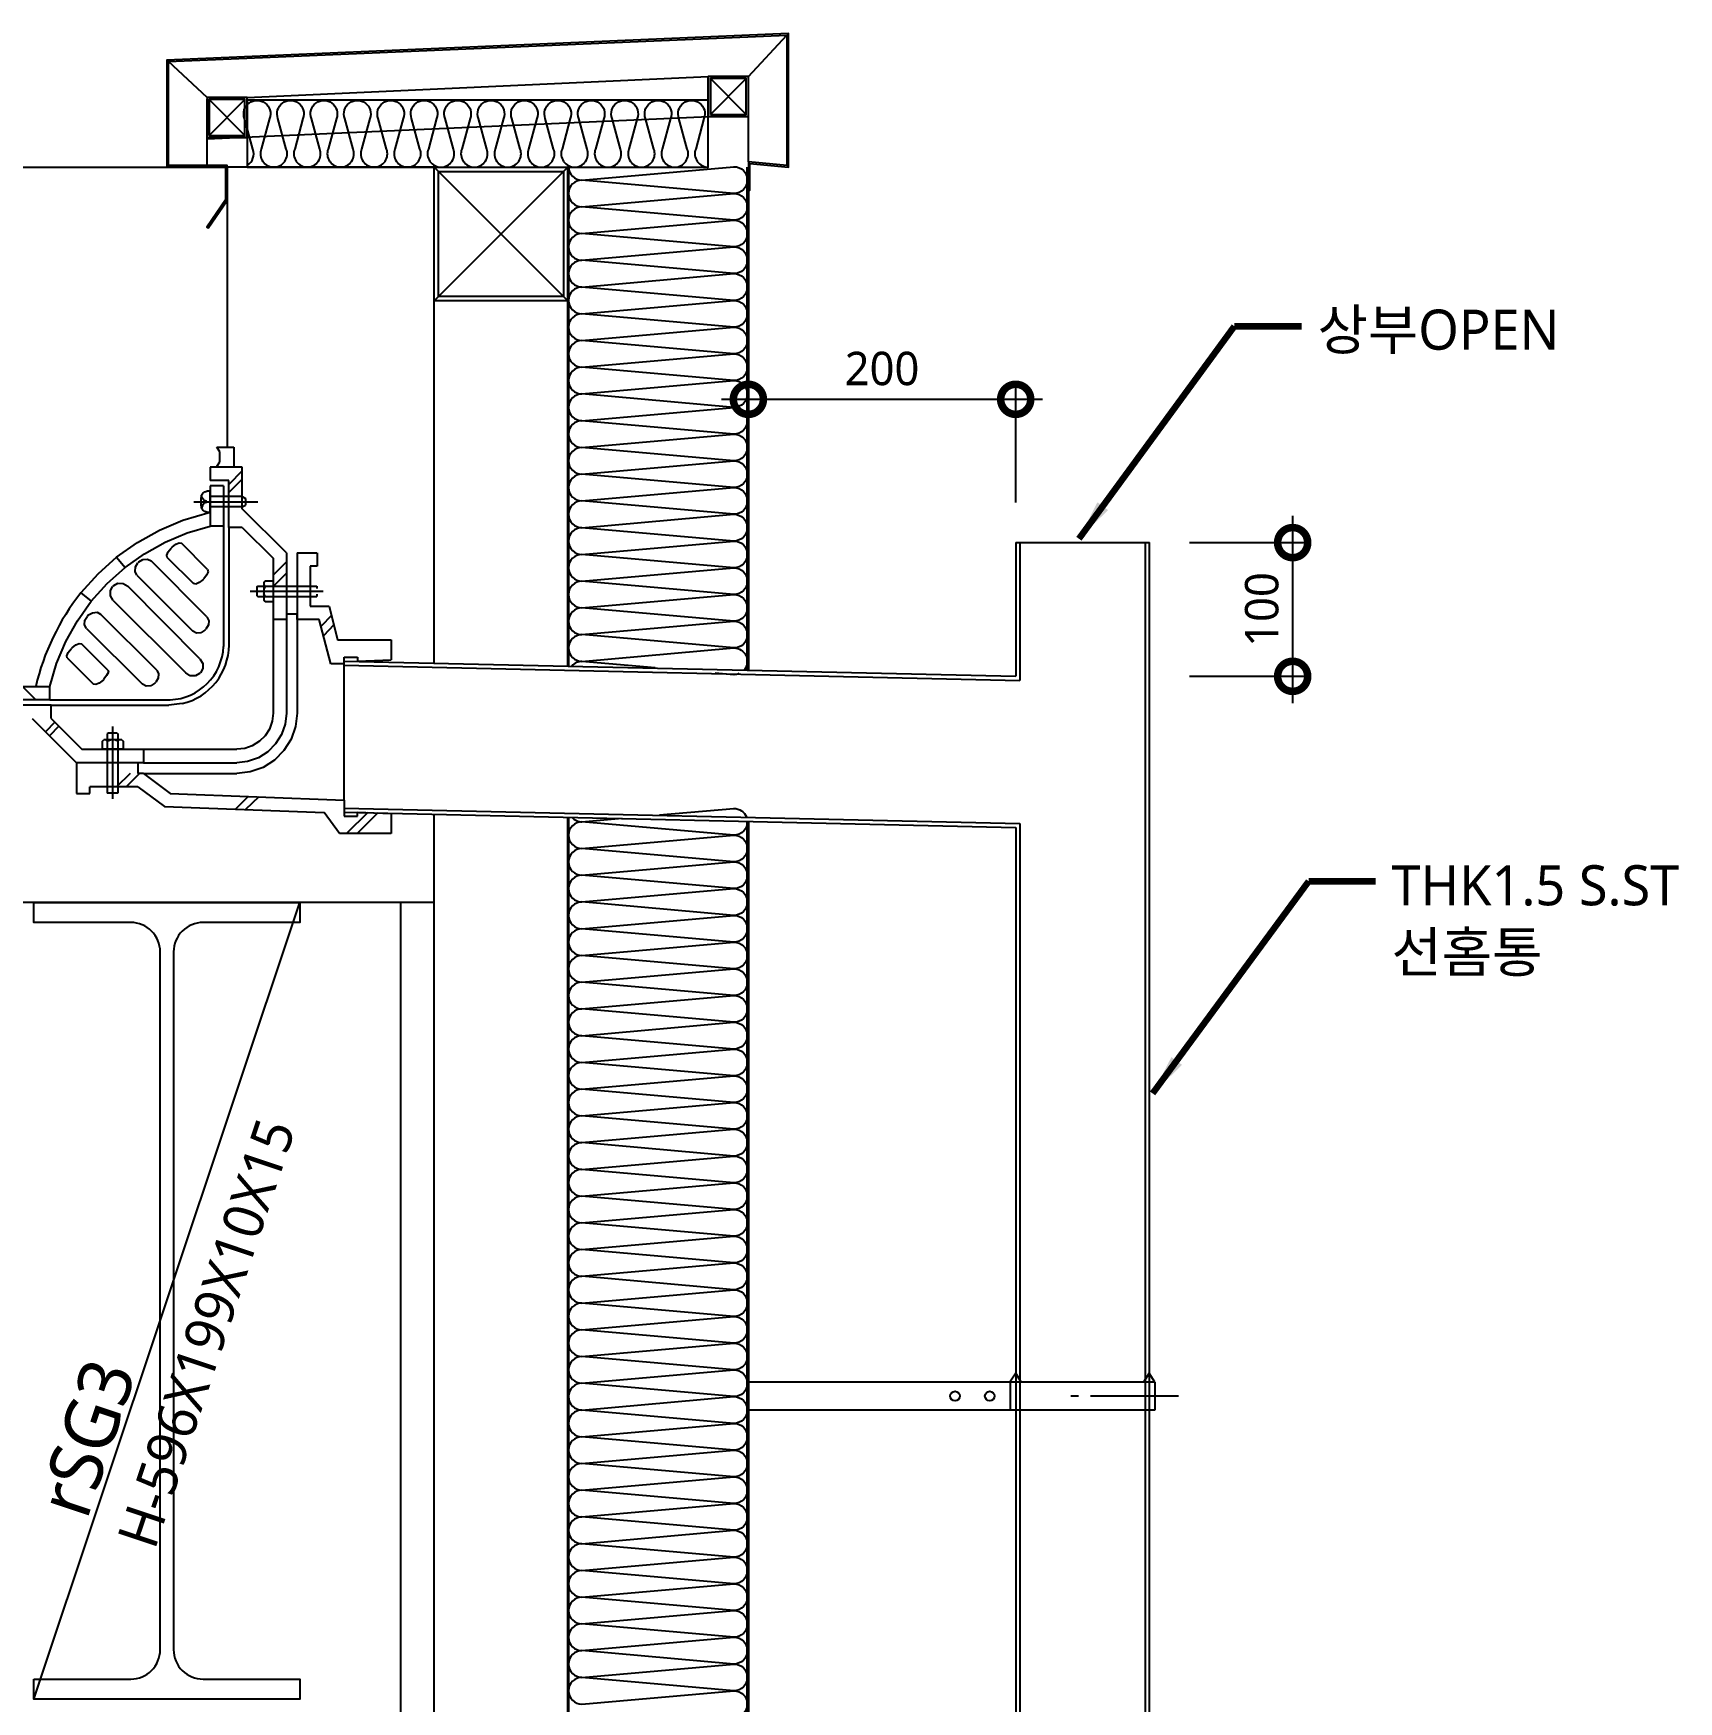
# Model space of a CAD drawing. Header units: millimetres. Extents: x 465 to 41696, y 198 to 5730.
# Drawn here: x 18461 to 19692, y 2620 to 3868 of the extents above; entities that cross this region are included whole.
import ezdxf
from ezdxf.enums import TextEntityAlignment as Align

# ---------------------------------------------------------------- set-up
doc = ezdxf.new("R2010")
doc.units = ezdxf.units.MM
doc.header["$LTSCALE"] = 200
doc.linetypes.add('CEN-OC', pattern=[10, 9.25, -0.25, 0.25, -0.25])
doc.layers.get('DEFPOINTS').update_dxf_attribs({"color": 137})
for name, color, linetype in [('0-S-col', 4, 'Continuous'), ('01하지철물', 8, 'Continuous'), ('02-PIR', 7, 'Continuous'), ('09GIRDER', 2, 'Continuous'), ('1', 1, 'Continuous'), ('1CONTINUOUS', 1, 'Continuous'), ('1HAT', 1, 'Continuous'), ('2CONTINUOUS', 7, 'Continuous'), ('3CONTINUOUS', 3, 'Continuous'), ('5etc', 5, 'Continuous'), ('6lin', 6, 'Continuous'), ('7', 7, 'Continuous'), ('8', 8, 'Continuous'), ('A-CON', 2, 'Continuous'), ('A-DET', 7, 'Continuous'), ('COL', 2, 'Continuous'), ('CTR', 1, 'CEN-OC'), ('DIM', 7, 'Continuous'), ('ELE-4', 4, 'Continuous'), ('ELE-6', 6, 'Continuous'), ('ELE-8', 8, 'Continuous'), ('INSUL', 252, 'Continuous'), ('LEAD', 6, 'Continuous'), ('PANEL', 6, 'Continuous'), ('S-253', 252, 'Continuous'), ('STL', 4, 'Continuous'), ('TEXT', 3, 'Continuous'), ('XR-sec$0$HAT-INS', 252, 'Continuous')]:
    doc.layers.add(name, color=color, linetype=linetype)
doc.styles.add('arial', font='arial.ttf')
doc.styles.add('HB-tx', font='malgun.ttf', dxfattribs={"width": 0.9})
doc.styles.get("Standard").update_dxf_attribs({"font": 'arial.ttf'})
doc.styles.add('스타일1', font='malgun.ttf')
doc.dimstyles.new('CJA$0', dxfattribs={"dimscale": 300, "dimtxt": 2.7, "dimasz": 1, "dimexe": 2, "dimexo": 3, "dimgap": 1, "dimtad": 1, "dimdec": 0, "dimzin": 1, "dimdsep": 46, "dimtxsty": 'arial', "dimblk": 'DOT', "dimcen": 0.09, "dimdle": 1, "dimclrd": 256, "dimclre": 256, "dimclrt": 3, "dimadec": 0, "dimazin": 0, "dimtfac": 1, "dimtdec": 0, "dimtmove": 2, "dimatfit": 3, "dimldrblk": 'DOT', "dimfxl": 1, "dimtolj": 1, "dimtzin": 1, "dimarcsym": 0})
doc.dimstyles.get("Standard").update_dxf_attribs({"dimtxt": 0.18, "dimasz": 0.18, "dimexe": 0.18, "dimexo": 0.0625, "dimgap": 0.09, "dimtad": 0, "dimtih": 1, "dimtoh": 1, "dimdec": 4, "dimzin": 0, "dimdsep": 46, "dimtxsty": 'Standard', "dimcen": 0.09, "dimadec": 0, "dimazin": 0, "dimtfac": 1, "dimtdec": 4, "dimtofl": 0, "dimtmove": 0, "dimatfit": 3, "dimfxl": 1, "dimtolj": 1, "dimtzin": 0, "dimarcsym": 0})

# ---------------------------------------------------------------- blocks, each defined once
blk = doc.blocks.new('하지철물')
at = {"layer": '01하지철물', "color": 1}
for p, q in [((-50, -50), (50, 50)), ((-50, 50), (50, -50))]:
    blk.add_line(p, q, dxfattribs=at)
at = {"layer": '01하지철물'}
for points in [[(-50, -50), (-50, 50), (50, 50), (50, -50)], [(-46.8, -46.8), (-46.8, 46.8), (46.8, 46.8), (46.8, -46.8)]]:
    blk.add_lwpolyline(points, close=True, dxfattribs=at)
blk = doc.blocks.new('SG-rSG3')
at = {"layer": '09GIRDER', "flags": 128}
blk.add_lwpolyline([(-99.5, -581), (-27, -581, 0.414214), (-5, -559), (-5, -37, 0.414214), (-27, -15), (-99.5, -15), (-99.5, 0), (99.5, 0), (99.5, -15), (27, -15, 0.414214), (5, -37), (5, -559, 0.414214), (27, -581), (99.5, -581), (99.5, -596), (-99.5, -596)], format="xyb", close=True, dxfattribs=at)
at = {"layer": 'DEFPOINTS'}
blk.add_line((-99.5, -596), (99.5, 0), dxfattribs=at)
at = {"layer": 'DEFPOINTS', "style": '스타일1'}
for s, height, p in [('H-596X199X10X15', 30, (29.5, -322.1)), ('rSG3', 40, (-60.2, -400.5, 0))]:
    blk.add_text(s, height=height, rotation=71.5362, dxfattribs=at).set_placement(p, align=Align.MIDDLE_CENTER)
blk = doc.blocks.new('_DotSmall')
at = {"color": 0, "linetype": 'ByBlock', "const_width": 0.5}
blk.add_lwpolyline([(-0.0625, 0, 1), (0.0625, 0, 1)], format="xyb", close=True, dxfattribs=at)
blk = doc.blocks.new('*D276')
at = {"layer": 'DEFPOINTS', "color": 0, "transparency": 16777216}
for p in [(19295.8, 3487), (19295.8, 3387), (19403, 3387, 0)]:
    blk.add_point(p, dxfattribs=at)
at = {"layer": 'DIM', "color": 7, "lineweight": -2, "transparency": 16777216}
for p, q in [((19403, 3507, 0), (19403, 3367, 0)), ((19325.8, 3487, 0), (19413, 3487, 0)), ((19325.8, 3387, 0), (19413, 3387, 0))]:
    blk.add_line(p, q, dxfattribs=at)
at = {"layer": 'DIM', "color": 7, "lineweight": -2, "transparency": 16777216, "xscale": 45, "yscale": 45, "zscale": 45}
for p, rotation in [((19403, 3487, 0), 90), ((19403, 3387, 0), 270)]:
    blk.add_blockref('_DotSmall', p, dxfattribs=dict(at, rotation=rotation))
at = {"layer": 'DIM', "color": 3, "transparency": 16777216, "insert": (19380, 3437, 0), "char_height": 25, "attachment_point": 5, "rotation": 90, "style": '스타일1'}
blk.add_mtext('\\A1;100', dxfattribs=at)
blk = doc.blocks.new('_DOT')
at = {"color": 0, "linetype": 'ByBlock'}
blk.add_line((-0.5, 0), (-1, 0), dxfattribs=at)
at = {"color": 0, "linetype": 'ByBlock', "const_width": 0.5}
blk.add_lwpolyline([(-0.25, 0, 1), (0.25, 0, 1)], format="xyb", close=True, dxfattribs=at)
blk = doc.blocks.new('*D277')
at = {"layer": 'DEFPOINTS', "color": 0, "transparency": 16777216}
for p in [(19195.8, 3594.2, 0), (18995.8, 3487), (19195.8, 3487)]:
    blk.add_point(p, dxfattribs=at)
at = {"layer": 'DIM', "color": 7, "lineweight": -2, "transparency": 16777216}
for p, q in [((18975.8, 3594.2, 0), (19215.8, 3594.2, 0)), ((18995.8, 3517, 0), (18995.8, 3604.2, 0)), ((19195.8, 3517, 0), (19195.8, 3604.2, 0))]:
    blk.add_line(p, q, dxfattribs=at)
at = {"layer": 'DIM', "color": 7, "lineweight": -2, "transparency": 16777216, "xscale": 45, "yscale": 45, "zscale": 45, "rotation": 180}
blk.add_blockref('_DotSmall', (18995.8, 3594.2, 0), dxfattribs=at)
at = {"layer": 'DIM', "color": 7, "lineweight": -2, "transparency": 16777216, "xscale": 45, "yscale": 45, "zscale": 45}
blk.add_blockref('_DotSmall', (19195.8, 3594.2, 0), dxfattribs=at)
at = {"layer": 'DIM', "color": 3, "transparency": 16777216, "insert": (19095.8, 3617.1, 0), "char_height": 25, "attachment_point": 5, "style": '스타일1'}
blk.add_mtext('\\A1;200', dxfattribs=at)
blk = doc.blocks.new('STL_30x30')
at = {"layer": 'CTR'}
for p, q in [((1.6, 28.4), (28.4, 1.6)), ((28.4, 28.4), (1.6, 1.6))]:
    blk.add_line(p, q, dxfattribs=at)
at = {"layer": 'ELE-4'}
for points in [[(0, 0), (30, 0), (30, 30), (0, 30)], [(1.6, 1.6), (28.4, 1.6), (28.4, 28.4), (1.6, 28.4)]]:
    blk.add_lwpolyline(points, close=True, dxfattribs=at)
blk = doc.blocks.new('CAP-610X100-1')
at = {"layer": 'ELE-6'}
blk.add_lwpolyline([(-405, -100), (-60, -100), (-60, -50), (-405, -50)], close=True, dxfattribs=at)
at = {"layer": 'ELE-8'}
for p, q in [((-30, -32.2), (-1.2, -1.3)), ((-435, -47.9), (-463.8, -21.1)), ((-405, -47.9), (-60, -32.2)), ((-60, -50), (-60, -32.2)), ((-30, -96), (-30, -32.2)), ((-435, -98.8), (-435, -48.9)), ((-405, -50), (-405, -47.9)), ((-435, -78.9), (-59.5, -62.2))]:
    blk.add_line(p, q, dxfattribs=at)
at = {"layer": 'INSUL'}
blk.add_lwpolyline([(-405, -98.7, 0.367773), (-400.7, -86.5), (-406.9, -63.6, -1.449198), (-388.2, -63.6), (-394.4, -86.5, 0.524856), (-385, -100, 0.524856), (-375.7, -86.5), (-381.9, -63.6, -1.449198), (-363.2, -63.6), (-369.4, -86.5, 0.524856), (-360, -100, 0.524856), (-350.7, -86.5), (-356.9, -63.6, -1.449198), (-338.2, -63.6), (-344.4, -86.5, 0.524856), (-335, -100, 0.524856), (-325.7, -86.5), (-331.9, -63.6, -1.449198), (-313.2, -63.6), (-319.4, -86.5, 0.524856), (-310, -100, 0.524856), (-300.7, -86.5), (-306.9, -63.6, -1.449198), (-288.2, -63.6), (-294.4, -86.5, 0.524856), (-285, -100, 0.524856), (-275.7, -86.5), (-281.9, -63.6, -1.449198), (-263.2, -63.6), (-269.4, -86.5, 0.524856), (-260, -100, 0.524856), (-250.7, -86.5), (-256.9, -63.6, -1.449198), (-238.2, -63.6), (-244.4, -86.5, 0.524856), (-235, -100, 0.524856), (-225.7, -86.5), (-231.9, -63.6, -1.449198), (-213.2, -63.6), (-219.4, -86.5, 0.524856), (-210, -100, 0.524856), (-200.7, -86.5), (-206.9, -63.6, -1.449198), (-188.2, -63.6), (-194.4, -86.5, 0.524856), (-185, -100, 0.524856), (-175.7, -86.5), (-181.9, -63.6, -1.449198), (-163.2, -63.6), (-169.4, -86.5, 0.524856), (-160, -100, 0.524856), (-150.7, -86.5), (-156.9, -63.6, -1.449198), (-138.2, -63.6), (-144.4, -86.5, 0.524856), (-135, -100, 0.524856), (-125.7, -86.5), (-131.9, -63.6, -1.449198), (-113.2, -63.6), (-119.4, -86.5, 0.524856), (-110, -100, 0.524856), (-100.7, -86.5), (-106.9, -63.6, -1.449198), (-88.2, -63.6), (-94.4, -86.5, 0.524856), (-85, -100, 0.524856), (-75.7, -86.5), (-81.9, -63.6, -1.449198), (-63.2, -63.6), (-69.4, -86.5, 0.524856), (-60, -100, 0.00003), (-60, -100)], format="xyb", dxfattribs=at)
at = {"layer": 'STL'}
blk.add_lwpolyline([(-434.1, -145.6), (-420, -125), (-420, -98.8), (-463.8, -98.8), (-463.8, -21.1), (-1.2, -1.3), (-1.2, -98.8), (-30, -96), (-30, -117.2), (-28.8, -117.2), (-28.8, -97.2), (0, -100), (0, 0), (-465, -20), (-465, -100), (-421.2, -100), (-421.2, -124.6), (-435.1, -144.9), (-434.1, -145.6)], dxfattribs=at)
at = {"layer": 'S-253'}
for p in [(-60, -62.2), (-435, -77.9)]:
    blk.add_blockref('STL_30x30', p, dxfattribs=at)

msp = doc.modelspace()

# ---------------------------------------------------------------- linework, layer by layer
at = {"layer": '0-S-col', "color": 8}
msp.add_line((18760.8, 2067.9), (18760.8, 3217.9), dxfattribs=at)
msp.add_lwpolyline([(18735.8, 508.2), (18735.8, 3217.9), (18385.8, 3217.9), (18385.8, 508.2)], dxfattribs=at)
at = {"layer": '02-PIR', "ltscale": 150}
msp.add_line((18625.8, 3767.9), (18925.8, 3767.9), dxfattribs=at)
at = {"layer": '1', "linetype": 'Continuous'}
for p, q in [((18600.5, 3554.9), (18598.2, 3558.4)), ((18598.2, 3558.4), (18610.8, 3558.4)), ((18610.8, 3558.4), (18610.8, 3543.4)), ((18598.2, 3543.9), (18600.5, 3547.4)), ((18600.5, 3547.4), (18600.5, 3554.9))]:
    msp.add_line(p, q, dxfattribs=at)
at = {"layer": '1CONTINUOUS'}
msp.add_line((18693.5, 3294.4), (18693.5, 3394.3), dxfattribs=at)
at = {"layer": '1HAT', "color": 1, "linetype": 'Continuous'}
for p, q in [((18617, 3540.6), (18607.2, 3530.6)), ((18617, 3534.6), (18607.2, 3524.6)), ((18650.2, 3472.6), (18640.2, 3462.6)), ((18650.2, 3464.1), (18640.2, 3454.1)), ((18684, 3432.4), (18676.2, 3424.4)), ((18685.7, 3425.4), (18678, 3417.4)), ((18462.7, 3369.4), (18452.7, 3379.4)), ((18477, 3352.6), (18470, 3345.6)), ((18480, 3349.6), (18473, 3342.6)), ((18533.2, 3314.4), (18523.2, 3304.4)), ((18540.2, 3314.4), (18530.2, 3304.4)), ((18621.7, 3297.1), (18612, 3287.6)), ((18629.5, 3296.9), (18619.7, 3287.4)), ((18711, 3285.1), (18695.2, 3269.4)), ((18718.7, 3284.9), (18703.2, 3269.4))]:
    msp.add_line(p, q, dxfattribs=at)
at = {"layer": '2CONTINUOUS', "color": 6}
for p, q in [((18572.7, 3503.9), (18593.2, 3509.9)), ((18538.7, 3487.1), (18555.2, 3496.4)), ((18555.2, 3496.4), (18572.7, 3503.9)), ((18559.5, 3487.4), (18576, 3494.4)), ((18576, 3494.4), (18593.2, 3499.4)), ((18523.2, 3476.1), (18538.7, 3487.1)), ((18544, 3478.6), (18559.5, 3487.4)), ((18561.7, 3480.1), (18564, 3482.9)), ((18564.7, 3483.6), (18564, 3482.9)), ((18564.7, 3483.6), (18567.5, 3485.9)), ((18567.5, 3485.9), (18570, 3486.9)), ((18570, 3486.9), (18571.7, 3486.6)), ((18591.2, 3466.9), (18571.7, 3486.6)), ((18529.5, 3468.4), (18544, 3478.6)), ((18537.2, 3468.9), (18539, 3471.9)), ((18539.7, 3472.6), (18539, 3471.9)), ((18539.7, 3472.6), (18542.7, 3474.4)), ((18542.7, 3474.4), (18546.2, 3474.6)), ((18546.2, 3474.6), (18549, 3473.4)), ((18590.7, 3431.4), (18549, 3473.4)), ((18560.7, 3477.6), (18561.7, 3480.1)), ((18561, 3475.9), (18560.7, 3477.6)), ((18561, 3475.9), (18580.7, 3456.4)), ((18537, 3465.4), (18537.2, 3468.9)), ((18538.2, 3462.6), (18537, 3465.4)), ((18538.2, 3462.6), (18580.2, 3420.9)), ((18585, 3457.1), (18582.5, 3455.9)), ((18587.7, 3459.1), (18585, 3457.1)), ((18587.7, 3459.1), (18588.5, 3459.9)), ((18590.5, 3462.6), (18588.5, 3459.9)), ((18591.7, 3465.1), (18590.5, 3462.6)), ((18591.2, 3466.9), (18591.7, 3465.1)), ((18518.5, 3450.9), (18520.2, 3454.1)), ((18518.7, 3447.1), (18518.5, 3450.9)), ((18520.7, 3443.6), (18518.7, 3447.1)), ((18521, 3454.9), (18520.2, 3454.1)), ((18521, 3454.9), (18524.2, 3456.6)), ((18524.2, 3456.6), (18528, 3456.4)), ((18528, 3456.4), (18531.5, 3454.4)), ((18585.5, 3400.1), (18531.5, 3454.4)), ((18582.5, 3455.9), (18580.7, 3456.4)), ((18494, 3428.6), (18504.2, 3443.1)), ((18499.5, 3429.1), (18501.5, 3432.1)), ((18502.2, 3432.9), (18501.5, 3432.1)), ((18502.2, 3432.9), (18505.2, 3434.6)), ((18505.2, 3434.6), (18508.5, 3435.1)), ((18508.5, 3435.1), (18511.2, 3433.6)), ((18553.2, 3391.6), (18511.2, 3433.6)), ((18520.7, 3443.6), (18575, 3389.6)), ((18485.2, 3413.1), (18494, 3428.6)), ((18499.2, 3425.6), (18499.5, 3429.1)), ((18500.7, 3422.9), (18542.5, 3381.1)), ((18583, 3419.4), (18580.2, 3420.9)), ((18586.2, 3419.6), (18583, 3419.4)), ((18589.2, 3421.6), (18586.2, 3419.6)), ((18589.2, 3421.6), (18590, 3422.4)), ((18592, 3425.4), (18590, 3422.4)), ((18590.7, 3431.4), (18592.2, 3428.6)), ((18592.2, 3428.6), (18592, 3425.4)), ((18478.2, 3396.6), (18485.2, 3413.1)), ((18487, 3404.9), (18489.2, 3407.6)), ((18490, 3408.4), (18489.2, 3407.6)), ((18490, 3408.4), (18492.7, 3410.6)), ((18492.7, 3410.6), (18495.2, 3411.6)), ((18495.2, 3411.6), (18497, 3411.4)), ((18516.5, 3391.6), (18497, 3411.4)), ((18473.2, 3379.4), (18478.2, 3396.6)), ((18486, 3402.4), (18487, 3404.9)), ((18486.2, 3400.9), (18486, 3402.4)), ((18486.2, 3400.9), (18506, 3381.1)), ((18585.5, 3400.1), (18587.7, 3396.6)), ((18587.7, 3396.6), (18587.7, 3392.9)), ((18510.2, 3381.9), (18507.5, 3380.9)), ((18513, 3384.1), (18510.2, 3381.9)), ((18513, 3384.1), (18513.5, 3384.9)), ((18515.7, 3387.6), (18513.5, 3384.9)), ((18517, 3390.1), (18515.7, 3387.6)), ((18516.5, 3391.6), (18517, 3390.1)), ((18551.7, 3381.9), (18548.7, 3379.9)), ((18551.7, 3381.9), (18552.5, 3382.6)), ((18554.2, 3385.6), (18552.5, 3382.6)), ((18553.2, 3391.6), (18554.5, 3388.9)), ((18554.5, 3388.9), (18554.2, 3385.6)), ((18578.2, 3387.4), (18575, 3389.6)), ((18582.2, 3387.4), (18578.2, 3387.4)), ((18585.2, 3389.1), (18582.2, 3387.4)), ((18585.2, 3389.1), (18586, 3389.6)), ((18587.7, 3392.9), (18586, 3389.6)), ((18507.5, 3380.9), (18506, 3381.1)), ((18545.2, 3379.6), (18542.5, 3381.1)), ((18548.7, 3379.9), (18545.2, 3379.6))]:
    msp.add_line(p, q, dxfattribs=at)
at = {"layer": '2CONTINUOUS', "color": 4}
for p, q in [((18603.2, 3499.4), (18603.2, 3409.4)), ((18607.2, 3498.4), (18607.2, 3410.4)), ((18640.2, 3429.4), (18640.2, 3359.4)), ((18650.2, 3429.4), (18650.2, 3359.4)), ((18658.2, 3429.4), (18658.2, 3359.4)), ((18473.2, 3369.4), (18563.2, 3369.4)), ((18474.2, 3365.4), (18562.2, 3365.4)), ((18572.2, 3366.6), (18562.2, 3365.4)), ((18640.2, 3359.4), (18639.5, 3353.4)), ((18650.2, 3359.4), (18649.2, 3351.1)), ((18658.2, 3359.4), (18657, 3349.4)), ((18637.5, 3347.6), (18634.2, 3342.6)), ((18639.5, 3353.4), (18637.5, 3347.6)), ((18649.2, 3351.1), (18646.5, 3343.4)), ((18657, 3349.4), (18653.7, 3339.9)), ((18543.2, 3332.4), (18613.2, 3332.4)), ((18619.2, 3333.1), (18613.2, 3332.4)), ((18624.7, 3335.1), (18619.2, 3333.1)), ((18630, 3338.4), (18624.7, 3335.1)), ((18634.2, 3342.6), (18630, 3338.4)), ((18642, 3336.4), (18636.2, 3330.6)), ((18646.5, 3343.4), (18642, 3336.4)), ((18653.7, 3339.9), (18648.2, 3331.4)), ((18543.2, 3322.4), (18613.2, 3322.4)), ((18621.2, 3323.4), (18613.2, 3322.4)), ((18629.2, 3326.1), (18621.2, 3323.4)), ((18636.2, 3330.6), (18629.2, 3326.1)), ((18641.2, 3324.4), (18632.7, 3318.9)), ((18648.2, 3331.4), (18641.2, 3324.4)), ((18543.2, 3314.4), (18613.2, 3314.4)), ((18623.2, 3315.6), (18613.2, 3314.4)), ((18632.7, 3318.9), (18623.2, 3315.6))]:
    msp.add_line(p, q, dxfattribs=at)
at = {"layer": '2CONTINUOUS', "color": 6, "linetype": 'Continuous'}
msp.add_line((18500.7, 3422.9), (18499.2, 3425.6), dxfattribs=at)
at = {"layer": '2CONTINUOUS', "color": 6}
msp.add_arc((18634, 3339.9), 175.8, 141.4914, 167.0272, dxfattribs=at)
at = {"layer": '2CONTINUOUS', "color": 4}
for centre, radius, start, end in [((18561.4, 3411.2), 41.8, 272.4763, 357.5237), ((18561.9, 3410.8), 45.4, 283.2049, 359.4754)]:
    msp.add_arc(centre, radius, start, end, dxfattribs=at)
at = {"layer": '3CONTINUOUS', "color": 3, "linetype": 'Continuous'}
for p, q in [((18593.2, 3543.4), (18593.2, 3533.4)), ((18617, 3543.4), (18593.2, 3543.4)), ((18607.2, 3533.4), (18593.2, 3533.4)), ((18607.2, 3498.4), (18607.2, 3533.4)), ((18617, 3512.4), (18617, 3543.4)), ((18593.2, 3529.4), (18593.2, 3499.4)), ((18603.2, 3529.4), (18593.2, 3529.4)), ((18603.2, 3529.4), (18603.2, 3499.4)), ((18650.2, 3479.4), (18617, 3512.4)), ((18603.2, 3499.4), (18593.2, 3499.4)), ((18617, 3498.4), (18607.2, 3498.4)), ((18617, 3498.4), (18640.2, 3475.4)), ((18523.2, 3476.1), (18509, 3463.4)), ((18523.2, 3476.1), (18529.5, 3468.4)), ((18640.2, 3475.4), (18640.2, 3429.4)), ((18650.2, 3479.4), (18650.2, 3429.4)), ((18658.2, 3479.4), (18673, 3479.4)), ((18658.2, 3479.4), (18658.2, 3429.4)), ((18668, 3469.4), (18668, 3439.4)), ((18673.2, 3469.4), (18668, 3469.4)), ((18673.2, 3479.4), (18673.2, 3469.4)), ((18509, 3463.4), (18496.5, 3449.4)), ((18516.2, 3456.4), (18529.5, 3468.4)), ((18496.5, 3449.4), (18504.2, 3443.1)), ((18504.2, 3443.1), (18516.2, 3456.4)), ((18658.2, 3433.6), (18650.2, 3433.6)), ((18658.2, 3429.4), (18658.2, 3433.6)), ((18668, 3439.4), (18682.2, 3439.4)), ((18682.2, 3439.4), (18688.5, 3414.4)), ((18650.2, 3429.4), (18640.2, 3429.4)), ((18674.7, 3429.4), (18658.2, 3429.4)), ((18683.5, 3396.4), (18674.7, 3429.4)), ((18688.5, 3414.4), (18728.5, 3414.4)), ((18728.5, 3414.4), (18728.5, 3399.4)), ((18693.5, 3396.4), (18683.5, 3396.4)), ((18693.5, 3394.3), (18693.5, 3401.4)), ((18693.5, 3401.4), (18703.5, 3401.4)), ((18703.5, 3401.4), (18703.5, 3398.4)), ((18703.5, 3398.4), (18728.5, 3399.4)), ((18443.2, 3379.4), (18473.2, 3379.4)), ((18473.2, 3369.4), (18443.2, 3369.4)), ((18473.2, 3369.4), (18473.2, 3379.4)), ((18474.2, 3365.4), (18439.2, 3365.4)), ((18474.2, 3355.4), (18474.2, 3365.4)), ((18460, 3355.4), (18493.2, 3322.4)), ((18474.2, 3355.4), (18497.2, 3332.4)), ((18497.2, 3332.4), (18543.2, 3332.4)), ((18543.2, 3332.4), (18543.2, 3322.4)), ((18543.2, 3322.4), (18493.2, 3322.4)), ((18493.2, 3322.4), (18493.2, 3299.4)), ((18539, 3322.4), (18539, 3314.4)), ((18543.2, 3314.4), (18539, 3314.4)), ((18543.2, 3314.4), (18563.2, 3299.4)), ((18493.2, 3299.4), (18503.2, 3299.4)), ((18503.2, 3299.4), (18503.2, 3304.4)), ((18539, 3304.4), (18503.2, 3304.4)), ((18539, 3304.4), (18559, 3289.6)), ((18563.2, 3299.4), (18693.5, 3294.4)), ((18559, 3289.6), (18678.5, 3285.1)), ((18690, 3269.4), (18678.5, 3285.1)), ((18693.5, 3294.4), (18693.5, 3282.4)), ((18693.5, 3282.4), (18703.5, 3282.4)), ((18703.5, 3285.4), (18728.5, 3284.4)), ((18703.5, 3282.4), (18703.5, 3285.4)), ((18728.5, 3284.4), (18728.5, 3269.4)), ((18728.5, 3269.4), (18690, 3269.4))]:
    msp.add_line(p, q, dxfattribs=at)
at = {"layer": '5etc', "linetype": 'Continuous'}
for p, q in [((18586.5, 3519.4), (18586.7, 3522.4)), ((18586.5, 3515.9), (18586.5, 3519.4)), ((18586.7, 3522.4), (18587.7, 3523.9)), ((18587.2, 3520.6), (18586.7, 3522.4)), ((18588.7, 3518.6), (18587.2, 3520.6)), ((18587.7, 3523.9), (18589.2, 3524.9)), ((18589.2, 3524.9), (18590.7, 3525.4)), ((18593.2, 3525.4), (18590.7, 3525.4)), ((18593.2, 3509.9), (18593.2, 3525.4)), ((18617.2, 3521.4), (18593.2, 3521.4)), ((18617.2, 3521.4), (18619.7, 3520.1)), ((18619.7, 3520.1), (18619.7, 3515.1)), ((18581, 3517.6), (18628.7, 3517.6)), ((18586.7, 3512.9), (18586.5, 3515.9)), ((18587.5, 3514.9), (18586.7, 3512.9)), ((18587.7, 3511.4), (18586.7, 3512.9)), ((18588.7, 3516.6), (18587.5, 3514.9)), ((18589.2, 3510.4), (18587.7, 3511.4)), ((18590.5, 3518.1), (18588.7, 3518.6)), ((18590.5, 3517.1), (18588.7, 3516.6)), ((18590.7, 3509.9), (18589.2, 3510.4)), ((18590.5, 3517.1), (18590.5, 3518.1)), ((18590.7, 3509.9), (18593.2, 3509.9)), ((18617.2, 3513.9), (18593.2, 3513.9)), ((18617.2, 3513.9), (18619.7, 3515.1)), ((18633.2, 3457.1), (18634.2, 3458.4)), ((18633.2, 3457.1), (18633.2, 3455.6)), ((18634.2, 3458.4), (18640.2, 3458.4)), ((18640.2, 3458.4), (18640.2, 3442.6)), ((18623.2, 3450.6), (18677.7, 3450.6)), ((18628, 3453.9), (18628.7, 3454.4)), ((18628, 3453.9), (18628, 3447.1)), ((18628, 3447.1), (18628.7, 3446.6)), ((18628.7, 3454.4), (18633.2, 3454.4)), ((18628.7, 3446.6), (18633.2, 3446.6)), ((18633.2, 3455.6), (18634.2, 3454.4)), ((18633.2, 3455.6), (18633.2, 3445.6)), ((18634.2, 3454.4), (18633.2, 3452.1)), ((18634.2, 3446.6), (18633.2, 3448.9)), ((18633.2, 3445.6), (18634.2, 3446.6)), ((18633.2, 3445.6), (18633.2, 3443.9)), ((18634.2, 3454.4), (18640.2, 3454.4)), ((18634.2, 3446.6), (18640.2, 3446.6)), ((18640.2, 3454.4), (18641.5, 3454.4)), ((18640.2, 3454.4), (18673, 3454.4)), ((18640.2, 3446.6), (18673, 3446.6)), ((18673, 3454.4), (18673, 3452.6)), ((18673, 3448.4), (18673, 3446.6)), ((18634.2, 3442.6), (18633.2, 3443.9)), ((18640.2, 3442.6), (18634.2, 3442.6)), ((18517, 3344.6), (18516.2, 3343.9)), ((18523.5, 3344.6), (18517, 3344.6)), ((18520.2, 3349.4), (18520.2, 3295.4)), ((18523.5, 3344.6), (18524.2, 3343.9)), ((18512.5, 3338.4), (18513.5, 3339.4)), ((18512.5, 3332.4), (18512.5, 3338.4)), ((18528, 3332.4), (18512.5, 3332.4)), ((18515.2, 3339.4), (18513.5, 3339.4)), ((18515.2, 3339.4), (18516.2, 3338.4)), ((18525.2, 3339.4), (18515.2, 3339.4)), ((18516.2, 3343.9), (18516.2, 3339.4)), ((18516.2, 3338.4), (18518.7, 3339.4)), ((18516.2, 3338.4), (18516.2, 3332.4)), ((18516.2, 3332.4), (18516.2, 3299.6)), ((18524.2, 3338.4), (18521.7, 3339.4)), ((18524.2, 3343.9), (18524.2, 3339.4)), ((18525.2, 3339.4), (18524.2, 3338.4)), ((18524.2, 3338.4), (18524.2, 3332.4)), ((18524.2, 3332.4), (18524.2, 3299.6)), ((18527, 3339.4), (18525.2, 3339.4)), ((18527, 3339.4), (18528, 3338.4)), ((18528, 3338.4), (18528, 3332.4)), ((18524.2, 3299.6), (18516.2, 3299.6))]:
    msp.add_line(p, q, dxfattribs=at)
at = {"layer": '6lin'}
for p, q in [((19195.8, 3487), (19195.8, 3387)), ((19195.8, 3487), (19295.8, 3487)), ((19198.8, 3487), (19198.8, 3384)), ((19292.6, 3487), (19292.6, 1867.9)), ((19295.6, 3487), (19295.6, 1867.9)), ((18693.5, 3398.4), (19195.8, 3387)), ((18693.5, 3395.4), (19198.8, 3384)), ((18693.5, 3294.4), (18693.5, 3394.3)), ((18693.5, 3288.4), (19198.8, 3276.9)), ((18693.5, 3285.4), (19195.8, 3273.9)), ((19195.8, 3273.9), (19195.8, 1867.9)), ((19198.8, 3276.9), (19198.8, 1867.9))]:
    msp.add_line(p, q, dxfattribs=at)
at = {"layer": '8'}
msp.add_line((17464.7, 3767.9), (18560.8, 3767.9), dxfattribs=at)
at = {"layer": 'A-CON'}
for points in [[(18760.8, 3217.9), (18760.8, 3283.8)], [(18760.8, 3217.9), (17464.7, 3217.9)]]:
    msp.add_lwpolyline(points, dxfattribs=at)
at = {"layer": 'A-DET', "color": 4}
for p, q in [((19191.5, 2859), (18995.8, 2859)), ((19191.7, 2838.1), (18995.8, 2838.1))]:
    msp.add_line(p, q, dxfattribs=at)
at = {"layer": 'A-DET', "color": 10}
for p, q in [((19195.9, 2865.8), (19191.5, 2859)), ((19200, 2859), (19195.9, 2865.8))]:
    msp.add_line(p, q, dxfattribs=at)
at = {"layer": 'A-DET', "color": 1}
for p, q in [((19299.8, 2859), (19191.5, 2859)), ((19191.7, 2859), (19191.7, 2838.1)), ((19295.6, 2865.8), (19291.3, 2859)), ((19299.8, 2859), (19295.6, 2865.8)), ((19299.8, 2859), (19299.8, 2838.1)), ((19242.9, 2848.6), (19237.1, 2848.6)), ((19317.7, 2848.6), (19251.7, 2848.6)), ((19299.8, 2838.1), (19191.7, 2838.1))]:
    msp.add_line(p, q, dxfattribs=at)
at = {"layer": 'A-DET', "color": 4}
for centre in [(19150.4, 2848.6), (19176.4, 2848.6)]:
    msp.add_circle(centre, 3.6, dxfattribs=at)
at = {"layer": 'COL'}
msp.add_lwpolyline([(18760.8, 3396.9), (18760.8, 3767.9), (18605.8, 3767.9), (18605.8, 3558.4)], dxfattribs=at)
at = {"layer": 'PANEL', "ltscale": 3}
for points in [[(18995.8, 3772), (18995.8, 3623.4), (18995.8, 3391.8)], [(18860.8, 3394.8), (18860.8, 3676), (18860.8, 3767.9)], [(18861.3, 3768.2), (18861.3, 3676), (18861.3, 3394.8)], [(18995, 3391.9), (18995, 3623.4), (18995, 3767.9)], [(18860.8, 2067.9), (18860.8, 3281.7)], [(18861.3, 3281.7), (18861.3, 2067.9)], [(18995, 2067.9), (18995, 3278.8)], [(18995.8, 3278.8), (18995.8, 2067.9)]]:
    msp.add_lwpolyline(points, dxfattribs=at)
at = {"layer": 'XR-sec$0$HAT-INS'}
for points in [[(18861.3, 3768.2, 0.414214), (18871.3, 3758.2), (18985, 3768.2), (18985, 3768.2, -1), (18985, 3748.2)], [(18985, 3748.2), (18871.3, 3758.2, 1), (18871.3, 3738.2), (18985, 3748.2), (18985, 3748.2, -1), (18985, 3728.2, -1)], [(18985, 3728.2), (18871.3, 3738.2, 1), (18871.3, 3718.2), (18985, 3728.2), (18985, 3728.2, -1), (18985, 3708.2, -1)], [(18985, 3708.2), (18871.3, 3718.2, 1), (18871.3, 3698.2), (18985, 3708.2), (18985, 3708.2, -1), (18985, 3688.2, -1)], [(18985, 3688.2), (18871.3, 3698.2, 1), (18871.3, 3678.2), (18985, 3688.2), (18985, 3688.2, -1), (18985, 3668.2, -1)], [(18985, 3668.2), (18871.3, 3678.2, 1), (18871.3, 3658.2), (18985, 3668.2), (18985, 3668.2, -1), (18985, 3648.2, -1)], [(18985, 3648.2), (18871.3, 3658.2, 1), (18871.3, 3638.2), (18985, 3648.2), (18985, 3648.2, -1), (18985, 3628.2, -1)], [(18985, 3628.2), (18871.3, 3638.2, 1), (18871.3, 3618.2), (18985, 3628.2), (18985, 3628.2, -1), (18985, 3608.2, -1)], [(18985, 3608.2), (18871.3, 3618.2, 1), (18871.3, 3598.2), (18985, 3608.2), (18985, 3608.2, -1), (18985, 3588.2, -1)], [(18985, 3588.2), (18871.3, 3598.2, 1), (18871.3, 3578.2), (18985, 3588.2), (18985, 3588.2, -1), (18985, 3568.2, -1)], [(18985, 3568.2), (18871.3, 3578.2, 1), (18871.3, 3558.2), (18985, 3568.2), (18985, 3568.2, -1), (18985, 3548.2, -1)], [(18985, 3548.2), (18871.3, 3558.2, 1), (18871.3, 3538.2), (18985, 3548.2), (18985, 3548.2, -1), (18985, 3528.2, -1)], [(18985, 3528.2), (18871.3, 3538.2, 1), (18871.3, 3518.2), (18985, 3528.2), (18985, 3528.2, -1), (18985, 3508.2, -1)], [(18985, 3508.2), (18871.3, 3518.2, 1), (18871.3, 3498.2), (18985, 3508.2), (18985, 3508.2, -1), (18985, 3488.2, -1)], [(18985, 3488.2), (18871.3, 3498.2, 1), (18871.3, 3478.2), (18985, 3488.2), (18985, 3488.2, -1), (18985, 3468.2, -1)], [(18985, 3468.2), (18871.3, 3478.2, 1), (18871.3, 3458.2), (18985, 3468.2), (18985, 3468.2, -1), (18985, 3448.2, -1)], [(18985, 3448.2), (18871.3, 3458.2, 1), (18871.3, 3438.2), (18985, 3448.2), (18985, 3448.2, -1), (18985, 3428.2, -1)], [(18985, 3428.2), (18871.3, 3438.2, 1), (18871.3, 3418.2), (18985, 3428.2), (18985, 3428.2, -1), (18985, 3408.2, -1)], [(18985, 3408.2), (18871.3, 3418.2, 1), (18871.3, 3398.2), (18985, 3408.2), (18985, 3408.2, -0.630079), (18992.8, 3391.9, -0.630079)], [(18926.1, 3393.4), (18871.3, 3398.2, 0.217943), (18863.7, 3394.7, 0.217943)], [(18989, 3389, -0.104183), (18985, 3388.2)], [(18929.2, 3283.3), (18985, 3288.2), (18985, 3288.2, -0.307649), (18994.3, 3281.9)], [(18985, 3268.2), (18871.3, 3278.2, 1), (18871.3, 3258.2), (18985, 3268.2), (18985, 3268.2, -1), (18985, 3248.2, -1)], [(18863.7, 3281.7, 0.218568), (18871.3, 3278.2), (18901.5, 3280.8)], [(18995, 3278.8, -0.43261), (18985, 3268.2)], [(18985, 3248.2), (18871.3, 3258.2, 1), (18871.3, 3238.2), (18985, 3248.2), (18985, 3248.2, -1), (18985, 3228.2, -1)], [(18985, 3228.2), (18871.3, 3238.2, 1), (18871.3, 3218.2), (18985, 3228.2), (18985, 3228.2, -1), (18985, 3208.2, -1)], [(18985, 3208.2), (18871.3, 3218.2, 1), (18871.3, 3198.2), (18985, 3208.2), (18985, 3208.2, -1), (18985, 3188.2, -1)], [(18985, 3188.2), (18871.3, 3198.2, 1), (18871.3, 3178.2), (18985, 3188.2), (18985, 3188.2, -1), (18985, 3168.2, -1)], [(18985, 3168.2), (18871.3, 3178.2, 1), (18871.3, 3158.2), (18985, 3168.2), (18985, 3168.2, -1), (18985, 3148.2, -1)], [(18985, 3148.2), (18871.3, 3158.2, 1), (18871.3, 3138.2), (18985, 3148.2), (18985, 3148.2, -1), (18985, 3128.2, -1)], [(18985, 3128.2), (18871.3, 3138.2, 1), (18871.3, 3118.2), (18985, 3128.2), (18985, 3128.2, -1), (18985, 3108.2, -1)], [(18985, 3108.2), (18871.3, 3118.2, 1), (18871.3, 3098.2), (18985, 3108.2), (18985, 3108.2, -1), (18985, 3088.2, -1)], [(18985, 3088.2), (18871.3, 3098.2, 1), (18871.3, 3078.2), (18985, 3088.2), (18985, 3088.2, -1), (18985, 3068.2, -1)], [(18985, 3068.2), (18871.3, 3078.2, 1), (18871.3, 3058.2), (18985, 3068.2), (18985, 3068.2, -1), (18985, 3048.2, -1)], [(18985, 3048.2), (18871.3, 3058.2, 1), (18871.3, 3038.2), (18985, 3048.2), (18985, 3048.2, -1), (18985, 3028.2, -1)], [(18985, 3028.2), (18871.3, 3038.2, 1), (18871.3, 3018.2), (18985, 3028.2), (18985, 3028.2, -1), (18985, 3008.2, -1)], [(18985, 3008.2), (18871.3, 3018.2, 1), (18871.3, 2998.2), (18985, 3008.2), (18985, 3008.2, -1), (18985, 2988.2, -1)], [(18985, 2988.2), (18871.3, 2998.2, 1), (18871.3, 2978.2), (18985, 2988.2), (18985, 2988.2, -1), (18985, 2968.2, -1)], [(18985, 2968.2), (18871.3, 2978.2, 1), (18871.3, 2958.2), (18985, 2968.2), (18985, 2968.2, -1), (18985, 2948.2, -1)], [(18985, 2948.2), (18871.3, 2958.2, 1), (18871.3, 2938.2), (18985, 2948.2), (18985, 2948.2, -1), (18985, 2928.2, -1)], [(18985, 2928.2), (18871.3, 2938.2, 1), (18871.3, 2918.2), (18985, 2928.2), (18985, 2928.2, -1), (18985, 2908.2, -1)], [(18985, 2908.2), (18871.3, 2918.2, 1), (18871.3, 2898.2), (18985, 2908.2), (18985, 2908.2, -1), (18985, 2888.2, -1)], [(18985, 2888.2), (18871.3, 2898.2, 1), (18871.3, 2878.2), (18985, 2888.2), (18985, 2888.2, -1), (18985, 2868.2, -1)], [(18985, 2868.2), (18871.3, 2878.2, 1), (18871.3, 2858.2), (18985, 2868.2), (18985, 2868.2, -1), (18985, 2848.2, -1)], [(18985, 2848.2), (18871.3, 2858.2, 1), (18871.3, 2838.2), (18985, 2848.2), (18985, 2848.2, -1), (18985, 2828.2, -1)], [(18985, 2828.2), (18871.3, 2838.2, 1), (18871.3, 2818.2), (18985, 2828.2), (18985, 2828.2, -1), (18985, 2808.2, -1)], [(18985, 2808.2), (18871.3, 2818.2, 1), (18871.3, 2798.2), (18985, 2808.2), (18985, 2808.2, -1), (18985, 2788.2, -1)], [(18985, 2788.2), (18871.3, 2798.2, 1), (18871.3, 2778.2), (18985, 2788.2), (18985, 2788.2, -1), (18985, 2768.2, -1)], [(18985, 2768.2), (18871.3, 2778.2, 1), (18871.3, 2758.2), (18985, 2768.2), (18985, 2768.2, -1), (18985, 2748.2, -1)], [(18985, 2748.2), (18871.3, 2758.2, 1), (18871.3, 2738.2), (18985, 2748.2), (18985, 2748.2, -1), (18985, 2728.2, -1)], [(18985, 2728.2), (18871.3, 2738.2, 1), (18871.3, 2718.2), (18985, 2728.2), (18985, 2728.2, -1), (18985, 2708.2, -1)], [(18985, 2708.2), (18871.3, 2718.2, 1), (18871.3, 2698.2), (18985, 2708.2), (18985, 2708.2, -1), (18985, 2688.2, -1)], [(18985, 2688.2), (18871.3, 2698.2, 1), (18871.3, 2678.2), (18985, 2688.2), (18985, 2688.2, -1), (18985, 2668.2, -1)], [(18985, 2668.2), (18871.3, 2678.2, 1), (18871.3, 2658.2), (18985, 2668.2), (18985, 2668.2, -1), (18985, 2648.2, -1)], [(18985, 2648.2), (18871.3, 2658.2, 1), (18871.3, 2638.2), (18985, 2648.2), (18985, 2648.2, -1), (18985, 2628.2, -1)], [(18985, 2628.2), (18871.3, 2638.2, 1), (18871.3, 2618.2), (18985, 2628.2), (18985, 2628.2, -1), (18985, 2608.2, -1)]]:
    msp.add_lwpolyline(points, format="xyb", dxfattribs=at)
msp.add_lwpolyline([(18985, 3388.2), (18970.9, 3389.4)], dxfattribs=at)

# ---------------------------------------------------------------- block references
at = {"layer": '7', "rotation": 180}
msp.add_blockref('하지철물', (18810.8, 3717.9), dxfattribs=at)
at = {"layer": 'PANEL'}
msp.add_blockref('CAP-610X100-1', (19025.8, 3867.9), dxfattribs=at)
at = {"layer": 'S-253'}
msp.add_blockref('SG-rSG3', (18560.8, 3217.9), dxfattribs=at)

# ---------------------------------------------------------------- texts
at = {"layer": 'TEXT', "color": 3, "style": '스타일1'}
for s, p in [('상부OPEN', (19421.6, 3631.3)), ('THK1.5 S.ST', (19476.9, 3215.7)), ('선홈통', (19476.9, 3165.7))]:
    msp.add_text(s, height=30, dxfattribs=at).set_placement(p)

# ---------------------------------------------------------------- dimensions: what is measured, and where the dimension line sits
at = {"layer": 'DIM'}
for base, p1, p2, angle, picture, middle in [((19195.8, 3594.2, 0), (18995.8, 3487), (19195.8, 3487), 180, '*D277', (19095.8, 3617.1, 0)), ((19403, 3387, 0), (19295.8, 3487), (19295.8, 3387), 90, '*D276', (19380, 3437, 0))]:
    dim = msp.add_linear_dim(base=base, p1=p1, p2=p2, angle=angle, dimstyle='CJA$0', override={"dimscale": 10, "dimtxt": 2.5, "dimasz": 4.5, "dimexe": 1, "dimzin": 8, "dimlunit": 6, "dimtxsty": '스타일1', "dimblk1": 'DotSmall', "dimblk2": 'DotSmall', "dimsah": 1, "dimcen": 1, "dimdle": 2, "dimclrd": 7, "dimclre": 7, "dimtix": 1, "dimfxl": 2, "dimtzin": 0}, dxfattribs=at)
    dim.commit()
    dim.dimension.update_dxf_attribs({"geometry": picture, "text_midpoint": middle})

# ---------------------------------------------------------------- leaders
at = {"layer": 'LEAD', "color": 6}
for points in [[(19243.2, 3490.1), (19359.6, 3648.8), (19409.6, 3648.8)], [(19298.5, 3075.1), (19415, 3233.7), (19465, 3233.7)]]:
    msp.add_leader(points, dimstyle='Standard', override={"dimscale": 10, "dimasz": 3, "dimexe": 1, "dimexo": 3, "dimgap": 1.3, "dimdsep": 44, "dimtxsty": 'HB-tx', "dimcen": 2.5, "dimclrd": 256, "dimclre": 256, "dimtolj": 0, "dimtzin": 8, "dimlwd": 65535, "dimlwe": 65535}, dxfattribs=at)

doc.saveas('drawing.dxf')
